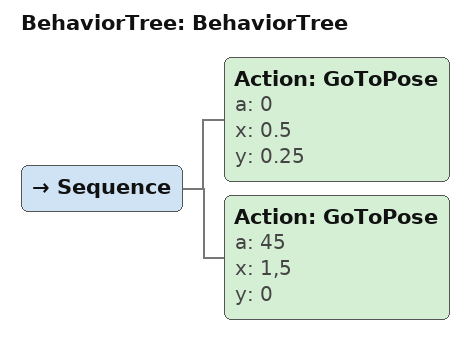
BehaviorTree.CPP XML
<?xml version="1.0"?>
<root main_tree_to_execute="BehaviorTree">
    <BehaviorTree ID="BehaviorTree">
        <Sequence>
            <Action ID="GoToPose" a="0" x="0.5" y="0.25"/>
            <Action ID="GoToPose" a="45" x="1,5" y="0"/>
        </Sequence>
    </BehaviorTree>
</root>
